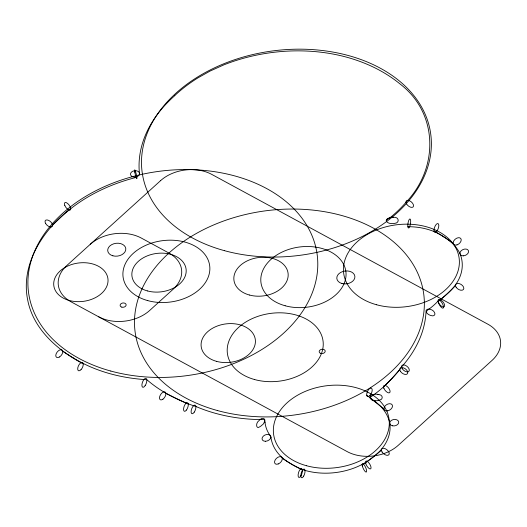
<?xml version="1.0" encoding="UTF-8"?>
<svg xmlns="http://www.w3.org/2000/svg" width="527" height="527" viewBox="0 0 527 527"><rect width="100%" height="100%" fill="white"/><g stroke="black" fill="none" stroke-linecap="round" stroke-linejoin="round"><path stroke-width="0.79" d="M401.528 366.97L401.679 366.799A143.199 101.434 -7.4 0 0 425.981 312.551C425.026 306.846 432.996 309.079 434.472 312.399C435.822 314.81 433.873 316.016 432.384 315.831C429.716 315.759 423.906 312.504 427.516 310.172A69.735 49.393 -7.4 0 0 437.673 301.51L438.438 300.891M391.818 378.577L399.762 369.73M383.518 387.062L391.93 378.458A115.881 82.08 -7.4 0 0 401.429 367.108M455.466 285.687L447.113 293.901A59.327 42.022 -7.4 0 1 438.438 300.891M52.608 225.029L61.554 216.623A143.805 101.863 -7.4 0 1 136.855 177.25M70.717 208.455C43.076 229.686 20.112 264.343 27.799 300.548C33.596 329.612 58.161 350.672 83.24 363.847M438.233 301.53L447.318 293.71A58.141 41.185 -7.4 0 0 459.992 253.658A60.256 42.68 -7.4 0 0 443.991 236.959L434.031 230.905M381.377 450.328L371.924 458.009A61.896 43.84 -7.4 0 1 365.527 462.574M393.643 217.282C398.82 216.525 400.256 223.086 394.44 223.428A8.36 5.843 1.9 0 1 391.271 223.567C388.34 223.593 382.78 220.517 389.229 218.349A132.896 94.135 -7.4 0 0 405.968 202.335C438.675 168.271 438.688 113.443 399.953 83.898C384.13 70.947 365.152 62.107 345.448 56.857A145.241 102.877 -7.4 0 0 223.804 64.893L210.042 71.086L197.974 77.851A146.69 103.905 -7.4 0 0 174.72 95.604M362.135 465.091L372.121 457.851A55.822 39.538 -7.4 0 0 389.782 423.346M261.201 418.952C266.366 416.271 264.897 423.767 261.998 425.111A7.615 4.13 -55.4 0 1 259.851 426.732C256.148 429.801 255.272 423.076 259.047 420.566A7.615 4.328 -56.8 0 1 261.201 418.879M379.697 400.118C383.735 399.262 382.622 394.631 378.979 394.591M379.519 400.177L378.208 400.48M374.177 394.44C367.978 394.42 369.387 401.04 374.974 400.599M407.852 226.742L408.774 226.742M377.404 394.321L378.834 394.552M196.084 406.58L195.655 406.416A129.444 91.691 -7.4 0 1 176.973 398.867L165.88 393.346M188.271 404.071L176.848 398.814A147.053 104.162 -7.4 0 1 147.942 380.619L146.881 379.703L145.189 379.592A140.735 99.689 -7.4 0 1 72.943 357.675M291.905 464.379L302.373 469.939M282.34 458.398L292.149 464.518A58.642 41.541 -7.4 0 0 305.021 470.407A58.484 41.422 -7.4 0 0 365.507 462.561M62.739 351.331L72.91 357.695M443.8 236.814L453.115 243.296M366.673 395.197L375.646 401.989A59.637 42.239 -7.4 0 1 389.743 423.352M383.952 408.906L369.776 397.701L373.149 395.263A126.315 89.471 -7.4 0 0 391.805 378.57M270.509 436.152L270.964 437.285M386.225 220.668L387.305 218.685L390.467 217.42A8.36 5.883 2 0 1 393.597 217.262M265.041 422.344L264.785 419.637L261.01 419.597A140.828 99.755 -7.4 0 1 196.09 406.567M139.431 173.37A145.011 102.719 -7.4 0 1 174.793 95.644M410.223 219.113A4.598 1.252 -80.8 0 1 410.454 223.771A4.598 1.252 -80.8 0 1 408.754 227.987M408.247 227.875A4.598 1.252 -80.8 0 1 408.017 223.217A4.598 1.252 -80.8 0 1 409.723 219.001M408.774 226.715A55.5 39.314 -7.4 0 1 443.767 236.847M378.241 400.566A8.913 6.238 3 0 1 374.961 400.691M374.15 394.374A8.913 6.41 3.3 0 1 377.418 394.249M291.945 464.346A58.925 41.738 -7.4 0 1 270.937 437.291M270.542 436.139A52.16 36.949 -7.4 0 1 265.009 422.351M98.569 316.747A36.389 25.777 -7.4 0 0 149.642 310.495L173.1 289.264A36.389 25.777 -7.4 0 0 168.943 253.052L141.322 238.066A36.389 25.777 -7.4 0 0 90.242 244.317M160.623 180.616L66.784 265.549A36.389 25.777 -7.4 0 0 70.947 301.76L347.135 451.593A36.389 25.777 -7.4 0 0 398.214 445.341L492.047 360.415A36.389 25.777 -7.4 0 0 487.89 324.204L211.702 174.371A36.389 25.777 -7.4 0 0 160.623 180.616M132.745 176.808A4.545 3.208 -6.2 0 0 139.543 173.647A4.545 3.208 -6.2 0 0 132.738 171.235A4.545 3.208 -6.2 0 0 132.745 176.808M406.567 203.936A4.545 2.51 41 0 0 413.148 206.894A4.545 2.51 41 0 0 409.551 200.774A4.545 2.51 41 0 0 406.567 203.936M456.975 244.897A4.618 2.978 -39.5 0 0 460.782 238.514A4.618 2.978 -39.5 0 0 453.8 240.826A4.618 2.978 -39.5 0 0 456.975 244.897M463.273 255.852A4.545 3.142 -24.2 0 0 468.404 250.582A4.545 3.142 -24.2 0 0 461.072 250.878A4.545 3.142 -24.2 0 0 463.273 255.852M437.179 230.668A4.611 1.924 -70 0 0 438.009 223.58A4.611 1.924 -70 0 0 434.07 229.476A4.611 1.924 -70 0 0 437.179 230.668M438.477 302.524A4.611 1.601 60.9 0 0 443.042 308.157A4.611 1.601 60.9 0 0 441.119 301.589A4.611 1.601 60.9 0 0 438.477 302.524M456.178 287.32A4.611 2.8 32.5 0 0 463.391 289.54A4.611 2.8 32.5 0 0 459.432 283.664A4.611 2.8 32.5 0 0 456.178 287.32M438.431 302.617A4.565 2.148 50.3 0 0 444.228 306.721A4.565 2.148 50.3 0 0 441.31 300.271A4.565 2.148 50.3 0 0 438.431 302.617M402.226 368.709A4.552 2.595 38.5 0 0 408.972 371.225A4.552 2.595 38.5 0 0 405.052 365.211A4.552 2.595 38.5 0 0 402.226 368.709M383.9 388.359A4.565 2.108 51.1 0 0 389.618 392.707A4.565 2.108 51.1 0 0 386.904 386.271A4.565 2.108 51.1 0 0 383.9 388.359M400.395 371.324A4.565 2.681 35.8 0 0 407.351 373.834A4.565 2.681 35.8 0 0 403.57 367.899A4.565 2.681 35.8 0 0 400.395 371.324M387.602 410.836A4.631 3.109 -32.3 0 0 392.22 404.901A4.631 3.109 -32.3 0 0 384.941 406.152A4.631 3.109 -32.3 0 0 387.602 410.836M392.398 425.79A4.545 3.208 -9.6 0 0 398.715 421.956A4.545 3.208 -9.6 0 0 391.561 420.289A4.545 3.208 -9.6 0 0 392.398 425.79M369.98 395.454A4.611 2.167 -65.1 0 0 371.522 388.241A4.611 2.167 -65.1 0 0 366.825 393.359A4.611 2.167 -65.1 0 0 369.98 395.454M362.365 466.112A4.618 1.311 65.4 0 0 366.278 472.08A4.618 1.311 65.4 0 0 364.532 465.4A4.618 1.311 65.4 0 0 362.365 466.112M365.817 463.773A4.545 1.713 58.6 0 0 370.639 468.852A4.545 1.713 58.6 0 0 368.38 462.278A4.545 1.713 58.6 0 0 365.817 463.773M382.055 451.995A4.611 2.609 39.1 0 0 388.854 454.781A4.611 2.609 39.1 0 0 385.092 448.655A4.611 2.609 39.1 0 0 382.055 451.995M303.704 476.052A4.545 1.726 -73.1 0 0 304.283 469.07A4.545 1.726 -73.1 0 0 300.858 475.123A4.545 1.726 -73.1 0 0 303.704 476.052M278.243 463.951A4.611 2.885 -43.8 0 0 281.879 457.396A4.611 2.885 -43.8 0 0 275.16 459.992A4.611 2.885 -43.8 0 0 278.243 463.951M300.97 475.782A4.611 1.752 -73.1 0 0 301.635 468.635A4.611 1.752 -73.1 0 0 298.137 474.675A4.611 1.752 -73.1 0 0 300.97 475.782M265.312 441.27A4.591 3.182 -22.2 0 0 270.72 436.158A4.591 3.182 -22.2 0 0 263.329 436.125A4.591 3.182 -22.2 0 0 265.312 441.27M194.265 412.121A4.552 1.917 -69.6 0 0 195.089 405.138A4.552 1.917 -69.6 0 0 191.149 410.948A4.552 1.917 -69.6 0 0 194.265 412.121M162.942 399.183A4.565 2.464 -57.4 0 0 165.333 392.174A4.565 2.464 -57.4 0 0 159.78 396.258A4.565 2.464 -57.4 0 0 162.942 399.183M186.466 410.032A4.559 1.904 -69.9 0 0 187.658 402.806A4.559 1.904 -69.9 0 0 183.653 408.168A4.559 1.904 -69.9 0 0 186.466 410.032M145.142 385.665A4.723 1.983 -69.8 0 0 146.019 378.399A4.723 1.983 -69.8 0 0 141.947 384.414A4.723 1.983 -69.8 0 0 145.142 385.665M59.511 356.957A4.559 2.642 -52 0 0 62.16 350.132A4.559 2.642 -52 0 0 56.125 353.874A4.559 2.642 -52 0 0 59.511 356.957M64.795 205.451A4.559 2.003 53.3 0 0 70.275 209.977A4.559 2.003 53.3 0 0 67.654 203.488A4.559 2.003 53.3 0 0 64.795 205.451M81.039 369.651A4.559 2.18 -64.3 0 0 82.561 362.563A4.559 2.18 -64.3 0 0 77.831 367.615A4.559 2.18 -64.3 0 0 81.039 369.651M134.767 172.092A4.545 0.507 76.1 0 0 136.836 178.646A4.545 0.507 76.1 0 0 135.637 171.947A4.545 0.507 76.1 0 0 134.767 172.092M45.645 223.527A4.559 2.503 41.4 0 0 52.219 226.511A4.559 2.503 41.4 0 0 48.609 220.365A4.559 2.503 41.4 0 0 45.645 223.527M285.173 305.765A42.819 30.329 -7.4 0 0 345.923 271.873A42.819 30.329 -7.4 0 0 279.178 253.573A42.819 30.329 -7.4 0 0 285.173 305.765M341.97 283.519A9.097 6.443 -7.4 0 0 354.875 276.319A9.097 6.443 -7.4 0 0 340.699 272.433A9.097 6.443 -7.4 0 0 341.97 283.519M249.37 295.015A27.292 19.334 -7.4 0 0 288.091 273.408A27.292 19.334 -7.4 0 0 245.549 261.748A27.292 19.334 -7.4 0 0 249.37 295.015M254.66 379.565A48.234 34.163 -7.4 0 0 323.091 341.384A48.234 34.163 -7.4 0 0 247.907 320.778A48.234 34.163 -7.4 0 0 254.66 379.565M320.897 353.433A3.03 2.148 -7.4 0 0 325.199 351.028A3.03 2.148 -7.4 0 0 320.475 349.737A3.03 2.148 -7.4 0 0 320.897 353.433M216.617 361.377A27.292 19.334 -7.4 0 0 255.338 339.77A27.292 19.334 -7.4 0 0 212.789 328.11A27.292 19.334 -7.4 0 0 216.617 361.377M147.771 300.621A43.669 30.928 -7.4 0 0 209.726 266.056A43.669 30.928 -7.4 0 0 141.658 247.394A43.669 30.928 -7.4 0 0 147.771 300.621M376.588 304.758A58.22 41.238 -7.4 0 0 459.195 258.671A58.22 41.238 -7.4 0 0 368.439 233.79A58.22 41.238 -7.4 0 0 376.588 304.758M306.51 465.736A58.22 41.238 -7.4 0 0 389.117 419.65A58.22 41.238 -7.4 0 0 298.361 394.769A58.22 41.238 -7.4 0 0 306.51 465.736M217.374 410.526A145.551 103.101 -7.4 0 0 423.886 295.304A145.551 103.101 -7.4 0 0 196.993 233.112A145.551 103.101 -7.4 0 0 217.374 410.526M224.39 250.654A145.551 103.101 -7.4 0 0 430.902 135.432A145.551 103.101 -7.4 0 0 204.008 73.24A145.551 103.101 -7.4 0 0 224.39 250.654M110.802 371.048A145.551 103.101 -7.4 0 0 317.313 255.832A145.551 103.101 -7.4 0 0 90.42 193.633A145.551 103.101 -7.4 0 0 110.802 371.048M112.883 255.799A9.097 6.443 -7.4 0 0 125.788 248.599A9.097 6.443 -7.4 0 0 111.612 244.706A9.097 6.443 -7.4 0 0 112.883 255.799M121.836 307.142A3.03 2.148 -7.4 0 0 126.137 304.744A3.03 2.148 -7.4 0 0 121.408 303.447A3.03 2.148 -7.4 0 0 121.836 307.142M147.389 290.917A27.292 19.334 -7.4 0 0 186.11 269.31A27.292 19.334 -7.4 0 0 143.561 257.65A27.292 19.334 -7.4 0 0 147.389 290.917M69.235 300.476A27.292 19.334 -7.4 0 0 107.956 278.875A27.292 19.334 -7.4 0 0 65.414 267.209A27.292 19.334 -7.4 0 0 69.235 300.476"/></g></svg>
